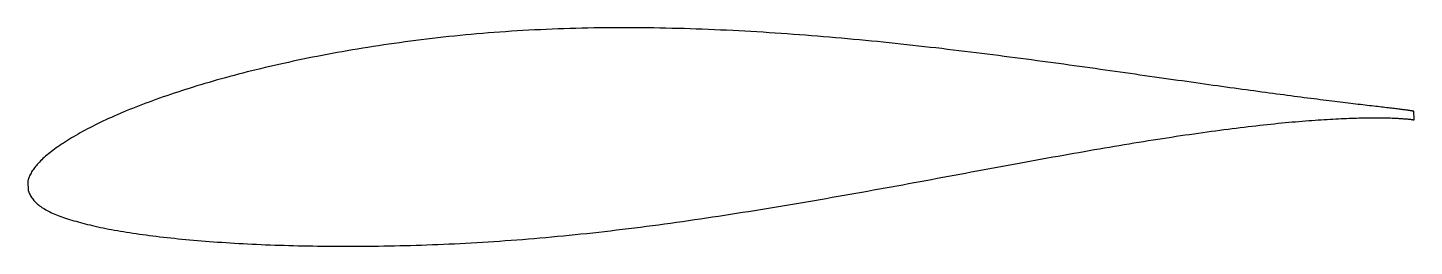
# Model space of a CAD drawing. Header units: metres. Extents: x -21.1 to 42.9, y -3.8 to 6.3.
import ezdxf

# ---------------------------------------------------------------- set-up
doc = ezdxf.new("R2010")
doc.units = ezdxf.units.M

msp = doc.modelspace()

# ---------------------------------------------------------------- linework, layer by layer
msp.add_lwpolyline([(42.891, 2.451), (42.89, 2.451), (42.886, 2.452), (42.88, 2.454), (42.871, 2.455), (42.86, 2.458), (42.847, 2.46), (42.831, 2.463), (42.812, 2.466), (42.791, 2.469), (42.768, 2.473), (42.742, 2.477), (42.714, 2.481), (42.683, 2.485), (42.65, 2.49), (42.614, 2.495), (42.576, 2.5), (42.536, 2.505), (42.493, 2.511), (42.447, 2.517), (42.399, 2.523), (42.349, 2.529), (42.297, 2.535), (42.242, 2.542), (42.184, 2.549), (42.124, 2.556), (42.062, 2.564), (41.997, 2.572), (41.93, 2.58), (41.861, 2.588), (41.789, 2.597), (41.715, 2.605), (41.639, 2.614), (41.56, 2.624), (41.478, 2.633), (41.395, 2.643), (41.309, 2.653), (41.22, 2.664), (41.13, 2.674), (41.037, 2.685), (40.942, 2.696), (40.844, 2.708), (40.744, 2.72), (40.642, 2.732), (40.537, 2.744), (40.431, 2.757), (40.322, 2.77), (40.21, 2.783), (40.097, 2.796), (39.981, 2.81), (39.863, 2.825), (39.742, 2.839), (39.62, 2.854), (39.495, 2.869), (39.368, 2.885), (39.239, 2.901), (39.108, 2.917), (38.974, 2.933), (38.839, 2.95), (38.701, 2.968), (38.561, 2.985), (38.419, 3.003), (38.274, 3.022), (38.128, 3.04), (37.98, 3.059), (37.829, 3.078), (37.676, 3.098), (37.522, 3.118), (37.365, 3.139), (37.206, 3.16), (37.045, 3.181), (36.882, 3.202), (36.717, 3.224), (36.551, 3.246), (36.382, 3.269), (36.211, 3.292), (36.038, 3.315), (35.863, 3.338), (35.687, 3.362), (35.508, 3.387), (35.328, 3.411), (35.145, 3.436), (34.961, 3.461), (34.775, 3.487), (34.587, 3.513), (34.397, 3.539), (34.205, 3.566), (34.012, 3.593), (33.817, 3.62), (33.62, 3.647), (33.421, 3.675), (33.221, 3.703), (33.018, 3.731), (32.814, 3.76), (32.609, 3.789), (32.401, 3.818), (32.192, 3.848), (31.982, 3.877), (31.77, 3.907), (31.556, 3.938), (31.34, 3.968), (31.123, 3.999), (30.904, 4.03), (30.684, 4.061), (30.462, 4.092), (30.239, 4.124), (30.014, 4.156), (29.788, 4.188), (29.561, 4.22), (29.331, 4.253), (29.101, 4.285), (28.869, 4.318), (28.635, 4.351), (28.401, 4.384), (28.165, 4.417), (27.927, 4.45), (27.688, 4.483), (27.448, 4.517), (27.207, 4.55), (26.964, 4.584), (26.721, 4.617), (26.476, 4.651), (26.229, 4.684), (25.982, 4.718), (25.733, 4.751), (25.483, 4.785), (25.232, 4.819), (24.98, 4.852), (24.727, 4.885), (24.473, 4.919), (24.218, 4.952), (23.962, 4.985), (23.704, 5.018), (23.446, 5.051), (23.187, 5.084), (22.927, 5.117), (22.666, 5.149), (22.404, 5.181), (22.141, 5.213), (21.877, 5.245), (21.613, 5.277), (21.347, 5.309), (21.081, 5.34), (20.814, 5.371), (20.546, 5.401), (20.278, 5.432), (20.009, 5.462), (19.739, 5.492), (19.468, 5.521), (19.197, 5.55), (18.925, 5.579), (18.653, 5.607), (18.379, 5.635), (18.106, 5.663), (17.832, 5.69), (17.557, 5.717), (17.282, 5.743), (17.006, 5.769), (16.73, 5.794), (16.453, 5.819), (16.176, 5.843), (15.899, 5.867), (15.621, 5.891), (15.343, 5.914), (15.064, 5.936), (14.785, 5.957), (14.506, 5.979), (14.227, 5.999), (13.947, 6.019), (13.668, 6.039), (13.388, 6.058), (13.107, 6.076), (12.827, 6.094), (12.546, 6.111), (12.266, 6.128), (11.985, 6.143), (11.704, 6.158), (11.424, 6.173), (11.143, 6.187), (10.862, 6.2), (10.581, 6.212), (10.3, 6.224), (10.019, 6.235), (9.739, 6.245), (9.458, 6.254), (9.178, 6.263), (8.897, 6.271), (8.617, 6.278), (8.337, 6.284), (8.058, 6.29), (7.778, 6.294), (7.499, 6.298), (7.22, 6.301), (6.941, 6.303), (6.663, 6.304), (6.385, 6.305), (6.107, 6.304), (5.83, 6.303), (5.553, 6.301), (5.277, 6.298), (5.001, 6.294), (4.726, 6.289), (4.451, 6.283), (4.176, 6.276), (3.902, 6.269), (3.629, 6.26), (3.356, 6.251), (3.084, 6.24), (2.813, 6.229), (2.542, 6.216), (2.271, 6.203), (2.002, 6.189), (1.733, 6.174), (1.465, 6.158), (1.198, 6.141), (0.931, 6.123), (0.665, 6.104), (0.4, 6.085), (0.136, 6.064), (-0.127, 6.043), (-0.39, 6.02), (-0.652, 5.997), (-0.912, 5.972), (-1.172, 5.947), (-1.431, 5.921), (-1.689, 5.894), (-1.946, 5.867), (-2.202, 5.838), (-2.456, 5.809), (-2.71, 5.778), (-2.963, 5.747), (-3.215, 5.716), (-3.465, 5.683), (-3.715, 5.65), (-3.963, 5.616), (-4.21, 5.581), (-4.457, 5.546), (-4.701, 5.51), (-4.945, 5.473), (-5.187, 5.436), (-5.429, 5.398), (-5.669, 5.359), (-5.907, 5.32), (-6.145, 5.28), (-6.381, 5.239), (-6.615, 5.198), (-6.849, 5.157), (-7.081, 5.114), (-7.312, 5.071), (-7.541, 5.028), (-7.769, 4.984), (-7.995, 4.94), (-8.22, 4.895), (-8.443, 4.849), (-8.665, 4.803), (-8.886, 4.756), (-9.105, 4.709), (-9.322, 4.662), (-9.538, 4.613), (-9.753, 4.565), (-9.966, 4.516), (-10.177, 4.466), (-10.386, 4.416), (-10.594, 4.366), (-10.8, 4.315), (-11.005, 4.264), (-11.208, 4.212), (-11.409, 4.16), (-11.609, 4.107), (-11.807, 4.054), (-12.003, 4.001), (-12.197, 3.948), (-12.39, 3.894), (-12.581, 3.839), (-12.77, 3.785), (-12.957, 3.73), (-13.142, 3.675), (-13.326, 3.619), (-13.508, 3.564), (-13.687, 3.508), (-13.865, 3.452), (-14.042, 3.395), (-14.216, 3.339), (-14.388, 3.282), (-14.558, 3.225), (-14.727, 3.167), (-14.893, 3.11), (-15.058, 3.052), (-15.221, 2.994), (-15.381, 2.936), (-15.54, 2.878), (-15.696, 2.82), (-15.851, 2.761), (-16.003, 2.703), (-16.154, 2.644), (-16.302, 2.585), (-16.448, 2.526), (-16.593, 2.467), (-16.735, 2.408), (-16.875, 2.349), (-17.013, 2.289), (-17.149, 2.23), (-17.282, 2.17), (-17.414, 2.111), (-17.543, 2.051), (-17.67, 1.992), (-17.796, 1.932), (-17.918, 1.872), (-18.039, 1.812), (-18.158, 1.753), (-18.274, 1.693), (-18.388, 1.633), (-18.5, 1.573), (-18.609, 1.513), (-18.717, 1.454), (-18.822, 1.394), (-18.925, 1.335), (-19.025, 1.276), (-19.124, 1.217), (-19.22, 1.158), (-19.314, 1.1), (-19.405, 1.042), (-19.495, 0.984), (-19.582, 0.926), (-19.666, 0.869), (-19.748, 0.812), (-19.829, 0.756), (-19.906, 0.7), (-19.982, 0.644), (-20.055, 0.589), (-20.125, 0.534), (-20.194, 0.479), (-20.26, 0.425), (-20.324, 0.371), (-20.385, 0.317), (-20.444, 0.264), (-20.5, 0.211), (-20.555, 0.158), (-20.606, 0.105), (-20.656, 0.053), (-20.703, 0.001), (-20.748, -0.051), (-20.79, -0.102), (-20.83, -0.153), (-20.867, -0.203), (-20.902, -0.253), (-20.935, -0.302), (-20.965, -0.351), (-20.993, -0.399), (-21.019, -0.447), (-21.042, -0.493), (-21.063, -0.538), (-21.081, -0.582), (-21.097, -0.624), (-21.111, -0.663), (-21.122, -0.7), (-21.131, -0.733), (-21.139, -0.762), (-21.143, -0.784), (-21.146, -0.798), (-21.125, -1.207), (-21.124, -1.21), (-21.12, -1.22), (-21.113, -1.236), (-21.103, -1.258), (-21.09, -1.29), (-21.075, -1.326), (-21.057, -1.366), (-21.036, -1.408), (-21.013, -1.451), (-20.988, -1.494), (-20.96, -1.538), (-20.929, -1.582), (-20.897, -1.625), (-20.861, -1.667), (-20.824, -1.709), (-20.784, -1.751), (-20.741, -1.792), (-20.696, -1.832), (-20.649, -1.871), (-20.6, -1.91), (-20.548, -1.948), (-20.494, -1.986), (-20.437, -2.023), (-20.378, -2.059), (-20.316, -2.095), (-20.253, -2.13), (-20.187, -2.164), (-20.118, -2.198), (-20.048, -2.231), (-19.974, -2.264), (-19.899, -2.296), (-19.821, -2.328), (-19.741, -2.359), (-19.659, -2.39), (-19.574, -2.421), (-19.487, -2.451), (-19.398, -2.481), (-19.306, -2.511), (-19.212, -2.54), (-19.116, -2.57), (-19.017, -2.599), (-18.916, -2.628), (-18.813, -2.657), (-18.708, -2.686), (-18.6, -2.714), (-18.49, -2.742), (-18.378, -2.77), (-18.264, -2.798), (-18.147, -2.826), (-18.028, -2.853), (-17.907, -2.88), (-17.784, -2.906), (-17.659, -2.932), (-17.531, -2.958), (-17.402, -2.984), (-17.27, -3.009), (-17.136, -3.034), (-17, -3.058), (-16.862, -3.082), (-16.721, -3.105), (-16.579, -3.128), (-16.435, -3.151), (-16.288, -3.174), (-16.139, -3.196), (-15.989, -3.217), (-15.836, -3.238), (-15.681, -3.259), (-15.524, -3.28), (-15.366, -3.3), (-15.205, -3.32), (-15.042, -3.339), (-14.877, -3.358), (-14.711, -3.377), (-14.542, -3.395), (-14.372, -3.413), (-14.199, -3.43), (-14.025, -3.447), (-13.848, -3.464), (-13.67, -3.481), (-13.49, -3.497), (-13.308, -3.512), (-13.125, -3.527), (-12.939, -3.542), (-12.752, -3.556), (-12.563, -3.57), (-12.372, -3.584), (-12.179, -3.597), (-11.985, -3.61), (-11.788, -3.622), (-11.59, -3.634), (-11.391, -3.646), (-11.19, -3.657), (-10.987, -3.667), (-10.782, -3.678), (-10.576, -3.687), (-10.368, -3.697), (-10.158, -3.706), (-9.947, -3.714), (-9.734, -3.722), (-9.52, -3.729), (-9.304, -3.736), (-9.087, -3.742), (-8.868, -3.748), (-8.648, -3.754), (-8.426, -3.759), (-8.203, -3.763), (-7.978, -3.767), (-7.752, -3.77), (-7.524, -3.773), (-7.296, -3.775), (-7.065, -3.777), (-6.834, -3.778), (-6.601, -3.778), (-6.366, -3.779), (-6.131, -3.778), (-5.894, -3.777), (-5.656, -3.776), (-5.416, -3.773), (-5.175, -3.771), (-4.934, -3.768), (-4.691, -3.764), (-4.446, -3.76), (-4.201, -3.755), (-3.954, -3.749), (-3.707, -3.743), (-3.458, -3.737), (-3.208, -3.729), (-2.957, -3.722), (-2.705, -3.713), (-2.453, -3.704), (-2.199, -3.694), (-1.944, -3.683), (-1.688, -3.672), (-1.431, -3.661), (-1.173, -3.648), (-0.915, -3.635), (-0.655, -3.621), (-0.395, -3.606), (-0.134, -3.59), (0.128, -3.574), (0.391, -3.557), (0.655, -3.54), (0.919, -3.521), (1.184, -3.502), (1.45, -3.482), (1.716, -3.461), (1.983, -3.44), (2.251, -3.417), (2.519, -3.394), (2.789, -3.37), (3.058, -3.346), (3.328, -3.321), (3.599, -3.295), (3.87, -3.268), (4.142, -3.241), (4.414, -3.212), (4.687, -3.183), (4.96, -3.154), (5.234, -3.123), (5.508, -3.092), (5.782, -3.061), (6.057, -3.028), (6.332, -2.995), (6.608, -2.961), (6.884, -2.927), (7.16, -2.892), (7.436, -2.856), (7.713, -2.82), (7.989, -2.783), (8.266, -2.746), (8.544, -2.708), (8.821, -2.669), (9.098, -2.63), (9.376, -2.591), (9.654, -2.551), (9.931, -2.51), (10.209, -2.469), (10.487, -2.427), (10.765, -2.385), (11.043, -2.343), (11.321, -2.3), (11.599, -2.257), (11.876, -2.213), (12.154, -2.169), (12.432, -2.125), (12.709, -2.08), (12.986, -2.035), (13.264, -1.99), (13.541, -1.944), (13.817, -1.898), (14.094, -1.851), (14.37, -1.805), (14.646, -1.758), (14.922, -1.711), (15.197, -1.664), (15.472, -1.617), (15.747, -1.569), (16.021, -1.521), (16.295, -1.473), (16.569, -1.425), (16.842, -1.377), (17.114, -1.328), (17.387, -1.279), (17.658, -1.231), (17.929, -1.182), (18.2, -1.133), (18.47, -1.084), (18.74, -1.035), (19.009, -0.986), (19.277, -0.937), (19.545, -0.888), (19.812, -0.839), (20.078, -0.79), (20.344, -0.741), (20.609, -0.692), (20.873, -0.643), (21.136, -0.594), (21.399, -0.546), (21.661, -0.497), (21.922, -0.449), (22.182, -0.4), (22.442, -0.352), (22.7, -0.304), (22.958, -0.257), (23.215, -0.209), (23.47, -0.162), (23.725, -0.114), (23.979, -0.068), (24.232, -0.021), (24.484, 0.025), (24.735, 0.071), (24.985, 0.117), (25.234, 0.162), (25.481, 0.207), (25.728, 0.252), (25.974, 0.297), (26.218, 0.341), (26.461, 0.384), (26.704, 0.428), (26.945, 0.471), (27.184, 0.513), (27.423, 0.555), (27.66, 0.597), (27.896, 0.638), (28.131, 0.679), (28.364, 0.719), (28.596, 0.759), (28.827, 0.798), (29.057, 0.837), (29.285, 0.876), (29.512, 0.913), (29.737, 0.951), (29.961, 0.988), (30.184, 1.024), (30.405, 1.06), (30.624, 1.095), (30.843, 1.13), (31.059, 1.164), (31.274, 1.197), (31.488, 1.23), (31.7, 1.263), (31.911, 1.294), (32.12, 1.326), (32.327, 1.356), (32.533, 1.386), (32.737, 1.416), (32.939, 1.444), (33.14, 1.473), (33.34, 1.5), (33.537, 1.527), (33.733, 1.554), (33.927, 1.579), (34.119, 1.605), (34.31, 1.629), (34.499, 1.653), (34.686, 1.677), (34.871, 1.7), (35.055, 1.722), (35.237, 1.743), (35.417, 1.764), (35.595, 1.785), (35.771, 1.804), (35.945, 1.824), (36.118, 1.842), (36.288, 1.86), (36.457, 1.877), (36.624, 1.894), (36.788, 1.911), (36.951, 1.926), (37.112, 1.941), (37.271, 1.956), (37.428, 1.97), (37.583, 1.983), (37.736, 1.996), (37.887, 2.008), (38.036, 2.019), (38.183, 2.03), (38.327, 2.041), (38.47, 2.051), (38.611, 2.06), (38.749, 2.069), (38.886, 2.078), (39.02, 2.086), (39.152, 2.093), (39.282, 2.1), (39.41, 2.106), (39.536, 2.112), (39.66, 2.117), (39.781, 2.122), (39.9, 2.127), (40.018, 2.131), (40.132, 2.135), (40.245, 2.138), (40.355, 2.141), (40.464, 2.143), (40.57, 2.145), (40.673, 2.147), (40.775, 2.148), (40.874, 2.149), (40.971, 2.15), (41.066, 2.15), (41.158, 2.15), (41.248, 2.15), (41.336, 2.149), (41.421, 2.148), (41.505, 2.147), (41.585, 2.145), (41.664, 2.144), (41.74, 2.142), (41.814, 2.14), (41.885, 2.137), (41.954, 2.135), (42.021, 2.132), (42.086, 2.129), (42.148, 2.126), (42.207, 2.123), (42.264, 2.119), (42.319, 2.116), (42.372, 2.112), (42.422, 2.109), (42.469, 2.105), (42.515, 2.101), (42.558, 2.098), (42.598, 2.094), (42.636, 2.09), (42.671, 2.086), (42.705, 2.083), (42.735, 2.079), (42.764, 2.075), (42.789, 2.072), (42.813, 2.069), (42.834, 2.066), (42.852, 2.063), (42.868, 2.06), (42.882, 2.058), (42.893, 2.056), (42.902, 2.054), (42.908, 2.052), (42.911, 2.051), (42.913, 2.051)], close=True)

doc.saveas('drawing.dxf')
